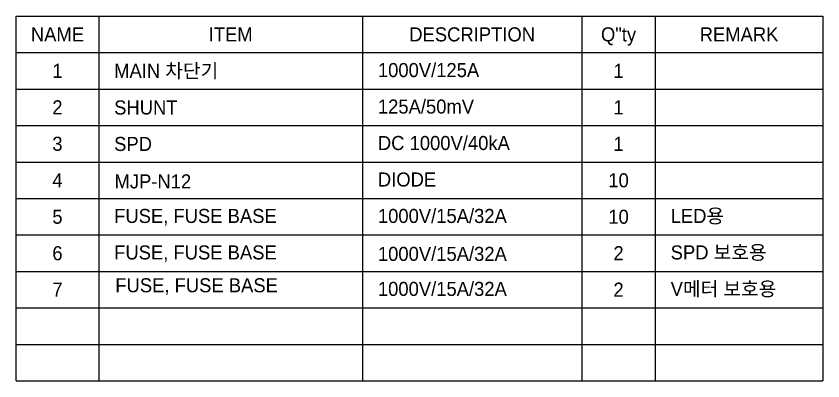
# Model space of a CAD drawing. Header units: feet. Extents: x 1 to 168002, y -59383 to 29717.
# Drawn here: x 107277 to 114158, y -23143 to -20033 of the extents above; entities that cross this region are included whole.
import ezdxf
from ezdxf.enums import TextEntityAlignment as Align

# ---------------------------------------------------------------- set-up
doc = ezdxf.new("R2010")
doc.units = ezdxf.units.FT
doc.header["$LTSCALE"] = 50
doc.header["$MEASUREMENT"] = 0
doc.layers.get('0').update_dxf_attribs({"linetype": 'CONTINUOUS'})
doc.layers.add('E-Text-1', color=2, linetype='CONTINUOUS')
doc.styles.add('돋움', font='')
doc.styles.get('돋움').set_extended_font_data('Dotum')

msp = doc.modelspace()

# ---------------------------------------------------------------- linework, layer by layer
at = {"color": 0, "linetype": 'Continuous'}
for p, q in [((107277.2, -20033.5, 0.1), (114158, -20033.5, 0.1)), ((107981.9, -20033.5, 0.1), (107981.9, -22520.8, 0.1)), ((110231.4, -20033.5, 0.1), (110231.4, -22520.8, 0.1)), ((112102, -20033.5, 0.1), (112102, -23142.6, 0.1)), ((112728.6, -20033.5, 0.1), (112728.6, -23142.6, 0.1)), ((107277.2, -20344.4, 0.1), (114158, -20344.4, 0.1)), ((107981.9, -20344.4, 0.1), (107981.9, -22520.8, 0.1)), ((110231.4, -20344.4, 0.1), (110231.4, -22520.8, 0.1)), ((107277.2, -20655.3, 0.1), (114158, -20655.3, 0.1)), ((107981.9, -20655.3, 0.1), (107981.9, -23142.6, 0.1)), ((110231.4, -20655.3, 0.1), (110231.4, -23142.6, 0.1)), ((112728.6, -20655.3, 0.1), (112728.6, -23142.6, 0.1)), ((107277.2, -20966.2, 0.1), (114158, -20966.2, 0.1)), ((107277.2, -20966.2, 0.1), (114158, -20966.2, 0.1)), ((107277.2, -21277.1, 0.1), (114158, -21277.1, 0.1)), ((107277.2, -21277.1, 0.1), (114158, -21277.1, 0.1)), ((107277.2, -21588, 0.1), (114158, -21588, 0.1)), ((107277.2, -21588, 0.1), (114158, -21588, 0.1)), ((107277.2, -21899, 0.1), (114158, -21899, 0.1)), ((107277.2, -22209.9, 0.1), (114158, -22209.9, 0.1)), ((107277.2, -22209.9, 0.1), (114158, -22209.9, 0.1)), ((107277.2, -22520.8, 0.1), (114158, -22520.8, 0.1)), ((107277.2, -22520.8, 0.1), (114158, -22520.8, 0.1)), ((107277.2, -22520.8, 0.1), (114158, -22520.8, 0.1)), ((107277.2, -22520.8, 0.1), (114158, -22520.8, 0.1)), ((107277.2, -22831.7, 0.1), (114158, -22831.7, 0.1)), ((107277.2, -22831.7, 0.1), (114158, -22831.7, 0.1)), ((107277.2, -22831.7, 0.1), (114158, -22831.7, 0.1)), ((107277.2, -22831.7, 0.1), (114158, -22831.7, 0.1)), ((107277.2, -23142.6, 0.1), (114158, -23142.6, 0.1)), ((107277.2, -23142.6, 0.1), (114158, -23142.6, 0.1)), ((107277.2, -23142.6, 0.1), (114158, -23142.6, 0.1)), ((107277.2, -23142.6, 0.1), (114158, -23142.6, 0.1)), ((107277.2, -23142.6, 0.1), (114158, -23142.6, 0.1)), ((107277.2, -23142.6, 0.1), (114158, -23142.6, 0.1))]:
    msp.add_line(p, q, dxfattribs=at)
for p, q in [((107277.2, -23142.6, 0.1), (107277.2, -20033.5, 0.1)), ((114158, -20033.5, 0.1), (114158, -22520.8, 0.1)), ((114158, -21899, 0.1), (114158, -23142.6, 0.1))]:
    msp.add_line(p, q)

# ---------------------------------------------------------------- texts
at = {"layer": 'E-Text-1', "style": '돋움'}
for s, p in [('NAME', (107629.6, -20188.9, -0.2)), ('ITEM', (109106.7, -20188.9, -0.2)), ('DESCRIPTION', (111166.7, -20188.9, -0.2)), ('Q"ty', (112415.3, -20188.9, -0.2)), ('REMARK', (113443.3, -20188.9, -0.2)), ('1', (107629.6, -20499.8, -0.2)), ('1', (112415.3, -20499.8, -0.2)), ('2', (107629.6, -20810.8, -0.2)), ('1', (112415.3, -20810.8, -0.2)), ('3', (107629.6, -21121.7, -0.2)), ('1', (112415.3, -21121.7, -0.2)), ('4', (107629.6, -21432.6, -0.2)), ('10', (112415.3, -21432.6, -0.2)), ('5', (107629.6, -21743.5, -0.2)), ('10', (112415.3, -21743.5, -0.2)), ('6', (107629.6, -22054.4, -0.2)), ('2', (112415.3, -22054.4, -0.2)), ('7', (107629.6, -22365.3, -0.2)), ('2', (112415.3, -22365.3, -0.2))]:
    msp.add_text(s, height=120, dxfattribs=at).set_placement(p, align=Align.MIDDLE_CENTER)
for s, p in [('MAIN 차단기', (108113.1, -20499.8, 0.1)), ('1000V/125A', (110362.7, -20493.1, 0.1)), ('SHUNT', (108113.1, -20812.1, 0.1)), ('125A/50mV', (110362.7, -20804.1, 0.1)), ('DC 1000V/40kA', (110362.7, -21115, 0.1)), ('SPD', (108113.1, -21123, 0.1)), ('MJP-N12', (108116.2, -21442.1, 0.1)), ('DIODE', (110362.7, -21425.9, 0.1)), ('1000V/15A/32A', (110362.7, -21736.8, 0.1)), ('LED용', (112859.9, -21736.8, 0.1)), ('FUSE, FUSE BASE ', (108113.1, -21736.8, 0.1)), ('FUSE, FUSE BASE ', (108113.1, -22047.7, 0.1)), ('1000V/15A/32A', (110362.7, -22060.1, 0.1)), ('SPD 보호용', (112859.9, -22047.7, 0.1)), ('FUSE, FUSE BASE ', (108123, -22327.7, 0.1)), ('1000V/15A/32A', (110362.7, -22358.6, 0.1)), ('V메터 보호용', (112859.9, -22358.6, 0.1))]:
    msp.add_text(s, height=120, dxfattribs=at).set_placement(p, align=Align.MIDDLE_LEFT)

doc.saveas('drawing.dxf')
